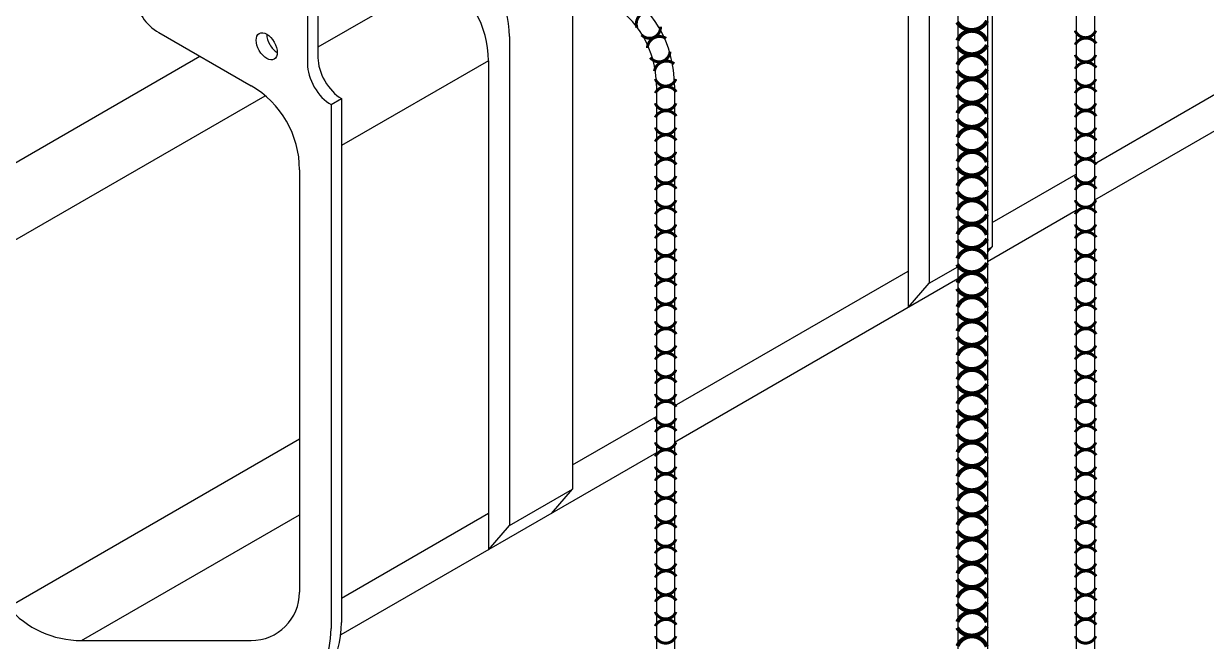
# Model space of a CAD drawing. Extents: x 134 to 282, y 157 to 239.
# Drawn here: x 205.86 to 230.26, y 170.2 to 182.95 of the extents above; entities that cross this region are included whole.
import ezdxf

# ---------------------------------------------------------------- set-up
doc = ezdxf.new("R2010")
doc.units = 0
doc.header["$LTSCALE"] = 0.75
doc.header["$MEASUREMENT"] = 0
doc.layers.add('MATERIAL', color=1, linetype='CONTINUOUS')
doc.layers.add('OBJECTS', color=3, linetype='CONTINUOUS')

msp = doc.modelspace()

# ---------------------------------------------------------------- linework, layer by layer
at = {"layer": 'MATERIAL', "color": 7}
for p, q in [((227.573855, 186.674742), (227.573855, 161.812315)), ((227.948855, 186.674742), (227.948855, 161.812315)), ((218.9136, 181.674742), (218.9136, 156.812315)), ((219.2886, 181.674742), (219.2886, 156.812315))]:
    msp.add_line(p, q, dxfattribs=at)
for radius in [2.375, 2]:
    msp.add_arc((216.9136, 181.674742), radius, 0, 60, dxfattribs=at)
at = {"layer": 'OBJECTS', "color": 7}
for p, q in [((224.109753, 185.255649), (224.109753, 177.089382)), ((224.542766, 185.044111), (224.542766, 177.589382)), ((225.133533, 184.94116), (225.133533, 166.618499)), ((225.841804, 184.944923), (225.841804, 178.339382)), ((225.745905, 184.889556), (225.745905, 166.618499)), ((236.234109, 184.089382), (227.948855, 179.305889)), ((214.449499, 183.916733), (211.931271, 182.462833)), ((211.931271, 183.245632), (211.931271, 182.245632)), ((217.18155, 183.434682), (217.18155, 173.339382)), ((211.714764, 183.120632), (211.714764, 182.120632)), ((208.648429, 182.765982), (210.552385, 181.666733)), ((227.948855, 180.058583), (232.770007, 182.842076)), ((215.882512, 182.684682), (215.882512, 172.589382)), ((200.727067, 177.210032), (209.499342, 182.274707)), ((215.449499, 182.184682), (212.41841, 180.434682)), ((215.449499, 182.184682), (215.449499, 172.089382)), ((201.215209, 175.900724), (210.845245, 181.460628)), ((212.201904, 181.276882), (212.41841, 181.401882)), ((212.201904, 181.276882), (212.201904, 170.464382)), ((212.41841, 181.401882), (212.41841, 170.589382)), ((211.552385, 179.934682), (211.552385, 171.214382)), ((225.841804, 178.842076), (227.573855, 179.842076)), ((227.573855, 179.089382), (225.745905, 178.034015)), ((225.745905, 178.228648), (225.841804, 178.339382)), ((225.745905, 178.284015), (225.841804, 178.339382)), ((219.2886, 175.058583), (224.109753, 177.842076)), ((224.542766, 177.589382), (225.133533, 177.930462)), ((225.133533, 177.680462), (219.2886, 174.305889)), ((224.109753, 177.089382), (224.542766, 177.589382)), ((217.18155, 173.842076), (218.9136, 174.842076)), ((205.541568, 170.905075), (211.552385, 174.375421)), ((218.9136, 174.089382), (212.401466, 170.3296)), ((215.882512, 172.589382), (217.18155, 173.339382)), ((216.748537, 172.839382), (217.18155, 173.339382)), ((207.053426, 170.214382), (211.552385, 172.811857)), ((212.41841, 171.092076), (215.449499, 172.842076)), ((215.449499, 172.089382), (215.882512, 172.589382)), ((207.053426, 170.214382), (210.552385, 170.214382))]:
    msp.add_line(p, q, dxfattribs=at)
for points, const_width in [([(218.802167, 183.191087, 0.571711), (218.510902, 182.868172, 0.509663)], 0.060136), ([(225.115919, 182.979558, 0.571711), (225.734598, 183.007766, 0.509663)], 0.085644), ([(218.997936, 182.885486, -0.688836), (218.608683, 182.715679, -0.509663)], 0.060136), ([(225.122979, 182.599787, -0.688836), (225.727694, 182.588923, -0.509663)], 0.085644), ([(227.975879, 182.805867, -0.688836), (227.551202, 182.807486, -0.509663)], 0.060136), ([(219.113441, 182.645087, 0.571711), (218.726693, 182.446252, 0.509663)], 0.060136), ([(225.115919, 182.479558, 0.571711), (225.734598, 182.507766, 0.509663)], 0.085644), ([(227.984609, 182.539301, 0.571711), (227.550517, 182.513349, 0.509663)], 0.060136), ([(219.194179, 182.372503, -0.688836), (218.787664, 182.249625, -0.509663)], 0.060136), ([(225.122979, 182.099787, -0.688836), (225.727694, 182.088923, -0.509663)], 0.085644), ([(227.975879, 182.305867, -0.688836), (227.551202, 182.307486, -0.509663)], 0.060136), ([(219.280627, 182.120193, 0.571711), (218.873188, 181.968195, 0.509663)], 0.060136), ([(225.115919, 181.979558, 0.571711), (225.734598, 182.007766, 0.509663)], 0.085644), ([(227.984609, 182.039301, 0.571711), (227.550517, 182.013349, 0.509663)], 0.060136), ([(219.315625, 181.805867, -0.688836), (218.890948, 181.807486, -0.509663)], 0.060136), ([(225.122979, 181.599787, -0.688836), (225.727694, 181.588923, -0.509663)], 0.085644), ([(227.975879, 181.805867, -0.688836), (227.551202, 181.807486, -0.509663)], 0.060136), ([(219.324355, 181.539301, 0.571711), (218.890263, 181.513349, 0.509663)], 0.060136), ([(225.115919, 181.479558, 0.571711), (225.734598, 181.507766, 0.509663)], 0.085644), ([(227.984609, 181.539301, 0.571711), (227.550517, 181.513349, 0.509663)], 0.060136), ([(219.315625, 181.305867, -0.688836), (218.890948, 181.307486, -0.509663)], 0.060136), ([(225.122979, 181.099787, -0.688836), (225.727694, 181.088923, -0.509663)], 0.085644), ([(227.975879, 181.305867, -0.688836), (227.551202, 181.307486, -0.509663)], 0.060136), ([(219.324355, 181.039301, 0.571711), (218.890263, 181.013349, 0.509663)], 0.060136), ([(225.115919, 180.979558, 0.571711), (225.734598, 181.007766, 0.509663)], 0.085644), ([(227.984609, 181.039301, 0.571711), (227.550517, 181.013349, 0.509663)], 0.060136), ([(219.315625, 180.805867, -0.688836), (218.890948, 180.807486, -0.509663)], 0.060136), ([(225.122979, 180.599787, -0.688836), (225.727694, 180.588923, -0.509663)], 0.085644), ([(227.975879, 180.805867, -0.688836), (227.551202, 180.807486, -0.509663)], 0.060136), ([(219.324355, 180.539301, 0.571711), (218.890263, 180.513349, 0.509663)], 0.060136), ([(225.115919, 180.479558, 0.571711), (225.734598, 180.507766, 0.509663)], 0.085644), ([(227.984609, 180.539301, 0.571711), (227.550517, 180.513349, 0.509663)], 0.060136), ([(219.315625, 180.305867, -0.688836), (218.890948, 180.307486, -0.509663)], 0.060136), ([(225.122979, 180.099787, -0.688836), (225.727694, 180.088923, -0.509663)], 0.085644), ([(227.975879, 180.305867, -0.688836), (227.551202, 180.307486, -0.509663)], 0.060136), ([(219.324355, 180.039301, 0.571711), (218.890263, 180.013349, 0.509663)], 0.060136), ([(225.115919, 179.979558, 0.571711), (225.734598, 180.007766, 0.509663)], 0.085644), ([(227.984609, 180.039301, 0.571711), (227.550517, 180.013349, 0.509663)], 0.060136), ([(219.315625, 179.805867, -0.688836), (218.890948, 179.807486, -0.509663)], 0.060136), ([(225.122979, 179.599787, -0.688836), (225.727694, 179.588923, -0.509663)], 0.085644), ([(227.975879, 179.805867, -0.688836), (227.551202, 179.807486, -0.509663)], 0.060136), ([(219.324355, 179.539301, 0.571711), (218.890263, 179.513349, 0.509663)], 0.060136), ([(225.115919, 179.479558, 0.571711), (225.734598, 179.507766, 0.509663)], 0.085644), ([(227.984609, 179.539301, 0.571711), (227.550517, 179.513349, 0.509663)], 0.060136), ([(219.315625, 179.305867, -0.688836), (218.890948, 179.307486, -0.509663)], 0.060136), ([(225.122979, 179.099787, -0.688836), (225.727694, 179.088923, -0.509663)], 0.085644), ([(227.975879, 179.305867, -0.688836), (227.551202, 179.307486, -0.509663)], 0.060136), ([(219.324355, 179.039301, 0.571711), (218.890263, 179.013349, 0.509663)], 0.060136), ([(227.984609, 179.039301, 0.571711), (227.550517, 179.013349, 0.509663)], 0.060136), ([(219.315625, 178.805867, -0.688836), (218.890948, 178.807486, -0.509663)], 0.060136), ([(225.115919, 178.979558, 0.571711), (225.734598, 179.007766, 0.509663)], 0.085644), ([(225.122979, 178.599787, -0.688836), (225.727694, 178.588923, -0.509663)], 0.085644), ([(227.975879, 178.805867, -0.688836), (227.551202, 178.807486, -0.509663)], 0.060136), ([(219.324355, 178.539301, 0.571711), (218.890263, 178.513349, 0.509663)], 0.060136), ([(227.984609, 178.539301, 0.571711), (227.550517, 178.513349, 0.509663)], 0.060136), ([(219.315625, 178.305867, -0.688836), (218.890948, 178.307486, -0.509663)], 0.060136), ([(225.115919, 178.479558, 0.571711), (225.734598, 178.507766, 0.509663)], 0.085644), ([(225.122979, 178.099787, -0.688836), (225.727694, 178.088923, -0.509663)], 0.085644), ([(227.975879, 178.305867, -0.688836), (227.551202, 178.307486, -0.509663)], 0.060136), ([(219.324355, 178.039301, 0.571711), (218.890263, 178.013349, 0.509663)], 0.060136), ([(227.984609, 178.039301, 0.571711), (227.550517, 178.013349, 0.509663)], 0.060136), ([(219.315625, 177.805867, -0.688836), (218.890948, 177.807486, -0.509663)], 0.060136), ([(225.115919, 177.979558, 0.571711), (225.734598, 178.007766, 0.509663)], 0.085644), ([(225.122979, 177.599787, -0.688836), (225.727694, 177.588923, -0.509663)], 0.085644), ([(227.975879, 177.805867, -0.688836), (227.551202, 177.807486, -0.509663)], 0.060136), ([(219.324355, 177.539301, 0.571711), (218.890263, 177.513349, 0.509663)], 0.060136), ([(227.984609, 177.539301, 0.571711), (227.550517, 177.513349, 0.509663)], 0.060136), ([(225.115919, 177.479558, 0.571711), (225.734598, 177.507766, 0.509663)], 0.085644), ([(219.324355, 177.039301, 0.571711), (218.890263, 177.013349, 0.509663)], 0.060136), ([(219.315625, 177.305867, -0.688836), (218.890948, 177.307486, -0.509663)], 0.060136), ([(225.122979, 177.099787, -0.688836), (225.727694, 177.088923, -0.509663)], 0.085644), ([(227.984609, 177.039301, 0.571711), (227.550517, 177.013349, 0.509663)], 0.060136), ([(227.975879, 177.305867, -0.688836), (227.551202, 177.307486, -0.509663)], 0.060136), ([(225.115919, 176.979558, 0.571711), (225.734598, 177.007766, 0.509663)], 0.085644), ([(219.324355, 176.539301, 0.571711), (218.890263, 176.513349, 0.509663)], 0.060136), ([(219.315625, 176.805867, -0.688836), (218.890948, 176.807486, -0.509663)], 0.060136), ([(225.122979, 176.599787, -0.688836), (225.727694, 176.588923, -0.509663)], 0.085644), ([(227.984609, 176.539301, 0.571711), (227.550517, 176.513349, 0.509663)], 0.060136), ([(227.975879, 176.805867, -0.688836), (227.551202, 176.807486, -0.509663)], 0.060136), ([(225.115919, 176.479558, 0.571711), (225.734598, 176.507766, 0.509663)], 0.085644), ([(219.324355, 176.039301, 0.571711), (218.890263, 176.013349, 0.509663)], 0.060136), ([(219.315625, 176.305867, -0.688836), (218.890948, 176.307486, -0.509663)], 0.060136), ([(225.122979, 176.099787, -0.688836), (225.727694, 176.088923, -0.509663)], 0.085644), ([(227.984609, 176.039301, 0.571711), (227.550517, 176.013349, 0.509663)], 0.060136), ([(227.975879, 176.305867, -0.688836), (227.551202, 176.307486, -0.509663)], 0.060136), ([(225.115919, 175.979558, 0.571711), (225.734598, 176.007766, 0.509663)], 0.085644), ([(219.324355, 175.539301, 0.571711), (218.890263, 175.513349, 0.509663)], 0.060136), ([(219.315625, 175.805867, -0.688836), (218.890948, 175.807486, -0.509663)], 0.060136), ([(225.122979, 175.599787, -0.688836), (225.727694, 175.588923, -0.509663)], 0.085644), ([(227.984609, 175.539301, 0.571711), (227.550517, 175.513349, 0.509663)], 0.060136), ([(227.975879, 175.805867, -0.688836), (227.551202, 175.807486, -0.509663)], 0.060136), ([(225.115919, 175.479558, 0.571711), (225.734598, 175.507766, 0.509663)], 0.085644), ([(219.324355, 175.039301, 0.571711), (218.890263, 175.013349, 0.509663)], 0.060136), ([(219.315625, 175.305867, -0.688836), (218.890948, 175.307486, -0.509663)], 0.060136), ([(225.122979, 175.099787, -0.688836), (225.727694, 175.088923, -0.509663)], 0.085644), ([(227.984609, 175.039301, 0.571711), (227.550517, 175.013349, 0.509663)], 0.060136), ([(227.975879, 175.305867, -0.688836), (227.551202, 175.307486, -0.509663)], 0.060136), ([(225.115919, 174.979558, 0.571711), (225.734598, 175.007766, 0.509663)], 0.085644), ([(219.324355, 174.539301, 0.571711), (218.890263, 174.513349, 0.509663)], 0.060136), ([(219.315625, 174.805867, -0.688836), (218.890948, 174.807486, -0.509663)], 0.060136), ([(225.122979, 174.599787, -0.688836), (225.727694, 174.588923, -0.509663)], 0.085644), ([(227.984609, 174.539301, 0.571711), (227.550517, 174.513349, 0.509663)], 0.060136), ([(227.975879, 174.805867, -0.688836), (227.551202, 174.807486, -0.509663)], 0.060136), ([(225.115919, 174.479558, 0.571711), (225.734598, 174.507766, 0.509663)], 0.085644), ([(219.324355, 174.039301, 0.571711), (218.890263, 174.013349, 0.509663)], 0.060136), ([(219.315625, 174.305867, -0.688836), (218.890948, 174.307486, -0.509663)], 0.060136), ([(225.122979, 174.099787, -0.688836), (225.727694, 174.088923, -0.509663)], 0.085644), ([(227.984609, 174.039301, 0.571711), (227.550517, 174.013349, 0.509663)], 0.060136), ([(227.975879, 174.305867, -0.688836), (227.551202, 174.307486, -0.509663)], 0.060136), ([(225.115919, 173.979558, 0.571711), (225.734598, 174.007766, 0.509663)], 0.085644), ([(219.315625, 173.805867, -0.688836), (218.890948, 173.807486, -0.509663)], 0.060136), ([(225.122979, 173.599787, -0.688836), (225.727694, 173.588923, -0.509663)], 0.085644), ([(227.975879, 173.805867, -0.688836), (227.551202, 173.807486, -0.509663)], 0.060136), ([(219.324355, 173.539301, 0.571711), (218.890263, 173.513349, 0.509663)], 0.060136), ([(225.115919, 173.479558, 0.571711), (225.734598, 173.507766, 0.509663)], 0.085644), ([(227.984609, 173.539301, 0.571711), (227.550517, 173.513349, 0.509663)], 0.060136), ([(219.315625, 173.305867, -0.688836), (218.890948, 173.307486, -0.509663)], 0.060136), ([(225.122979, 173.099787, -0.688836), (225.727694, 173.088923, -0.509663)], 0.085644), ([(227.975879, 173.305867, -0.688836), (227.551202, 173.307486, -0.509663)], 0.060136), ([(219.324355, 173.039301, 0.571711), (218.890263, 173.013349, 0.509663)], 0.060136), ([(225.115919, 172.979558, 0.571711), (225.734598, 173.007766, 0.509663)], 0.085644), ([(227.984609, 173.039301, 0.571711), (227.550517, 173.013349, 0.509663)], 0.060136), ([(219.315625, 172.805867, -0.688836), (218.890948, 172.807486, -0.509663)], 0.060136), ([(225.122979, 172.599787, -0.688836), (225.727694, 172.588923, -0.509663)], 0.085644), ([(227.975879, 172.805867, -0.688836), (227.551202, 172.807486, -0.509663)], 0.060136), ([(219.324355, 172.539301, 0.571711), (218.890263, 172.513349, 0.509663)], 0.060136), ([(225.115919, 172.479558, 0.571711), (225.734598, 172.507766, 0.509663)], 0.085644), ([(227.984609, 172.539301, 0.571711), (227.550517, 172.513349, 0.509663)], 0.060136), ([(219.315625, 172.305867, -0.688836), (218.890948, 172.307486, -0.509663)], 0.060136), ([(225.122979, 172.099787, -0.688836), (225.727694, 172.088923, -0.509663)], 0.085644), ([(227.975879, 172.305867, -0.688836), (227.551202, 172.307486, -0.509663)], 0.060136), ([(219.324355, 172.039301, 0.571711), (218.890263, 172.013349, 0.509663)], 0.060136), ([(225.115919, 171.979558, 0.571711), (225.734598, 172.007766, 0.509663)], 0.085644), ([(227.984609, 172.039301, 0.571711), (227.550517, 172.013349, 0.509663)], 0.060136), ([(219.315625, 171.805867, -0.688836), (218.890948, 171.807486, -0.509663)], 0.060136), ([(225.122979, 171.599787, -0.688836), (225.727694, 171.588923, -0.509663)], 0.085644), ([(227.975879, 171.805867, -0.688836), (227.551202, 171.807486, -0.509663)], 0.060136), ([(219.324355, 171.539301, 0.571711), (218.890263, 171.513349, 0.509663)], 0.060136), ([(225.115919, 171.479558, 0.571711), (225.734598, 171.507766, 0.509663)], 0.085644), ([(227.984609, 171.539301, 0.571711), (227.550517, 171.513349, 0.509663)], 0.060136), ([(219.315625, 171.305867, -0.688836), (218.890948, 171.307486, -0.509663)], 0.060136), ([(225.122979, 171.099787, -0.688836), (225.727694, 171.088923, -0.509663)], 0.085644), ([(227.975879, 171.305867, -0.688836), (227.551202, 171.307486, -0.509663)], 0.060136), ([(219.324355, 171.039301, 0.571711), (218.890263, 171.013349, 0.509663)], 0.060136), ([(225.115919, 170.979558, 0.571711), (225.734598, 171.007766, 0.509663)], 0.085644), ([(227.984609, 171.039301, 0.571711), (227.550517, 171.013349, 0.509663)], 0.060136), ([(219.315625, 170.805867, -0.688836), (218.890948, 170.807486, -0.509663)], 0.060136), ([(225.122979, 170.599787, -0.688836), (225.727694, 170.588923, -0.509663)], 0.085644), ([(227.975879, 170.805867, -0.688836), (227.551202, 170.807486, -0.509663)], 0.060136), ([(219.324355, 170.539301, 0.571711), (218.890263, 170.513349, 0.509663)], 0.060136), ([(225.115919, 170.479558, 0.571711), (225.734598, 170.507766, 0.509663)], 0.085644), ([(227.984609, 170.539301, 0.571711), (227.550517, 170.513349, 0.509663)], 0.060136), ([(219.315625, 170.305867, -0.688836), (218.890948, 170.307486, -0.509663)], 0.060136), ([(225.122979, 170.099787, -0.688836), (225.727694, 170.088923, -0.509663)], 0.085644), ([(227.975879, 170.305867, -0.688836), (227.551202, 170.307486, -0.509663)], 0.060136)]:
    msp.add_lwpolyline(points, format="xyb", dxfattribs=dict(at, const_width=const_width))
for centre, radius, start, end in [((213.882512, 182.684682), 2, 360, 60), ((213.449499, 182.184682), 2, 360, 60), ((209.148429, 183.632007), 1, 187.571416, 240), ((209.552385, 179.934682), 2, 0, 60), ((210.552385, 171.214382), 1, 270, 0), ((207.053426, 172.214382), 2, 220.893395, 270), ((210.41841, 170.589382), 2, 296.416678, 0), ((210.201904, 170.464382), 2, 270, 0)]:
    msp.add_arc(centre, radius, start, end, dxfattribs=at)
msp.add_ellipse((210.875845, 182.479982), major_axis=(0.153093, -0.265165), ratio=0.57735, dxfattribs=at)
for centre, major_axis in [((211.092352, 182.604982), (0.153093, -0.265165)), ((212.41841, 181.964382), (0.344459, -0.596621)), ((212.201904, 181.839382), (0.344459, -0.596621))]:
    msp.add_ellipse(centre, major_axis=major_axis, ratio=0.57735, start_param=3.926990817, end_param=5.497787144, dxfattribs=at)

doc.saveas('drawing.dxf')
